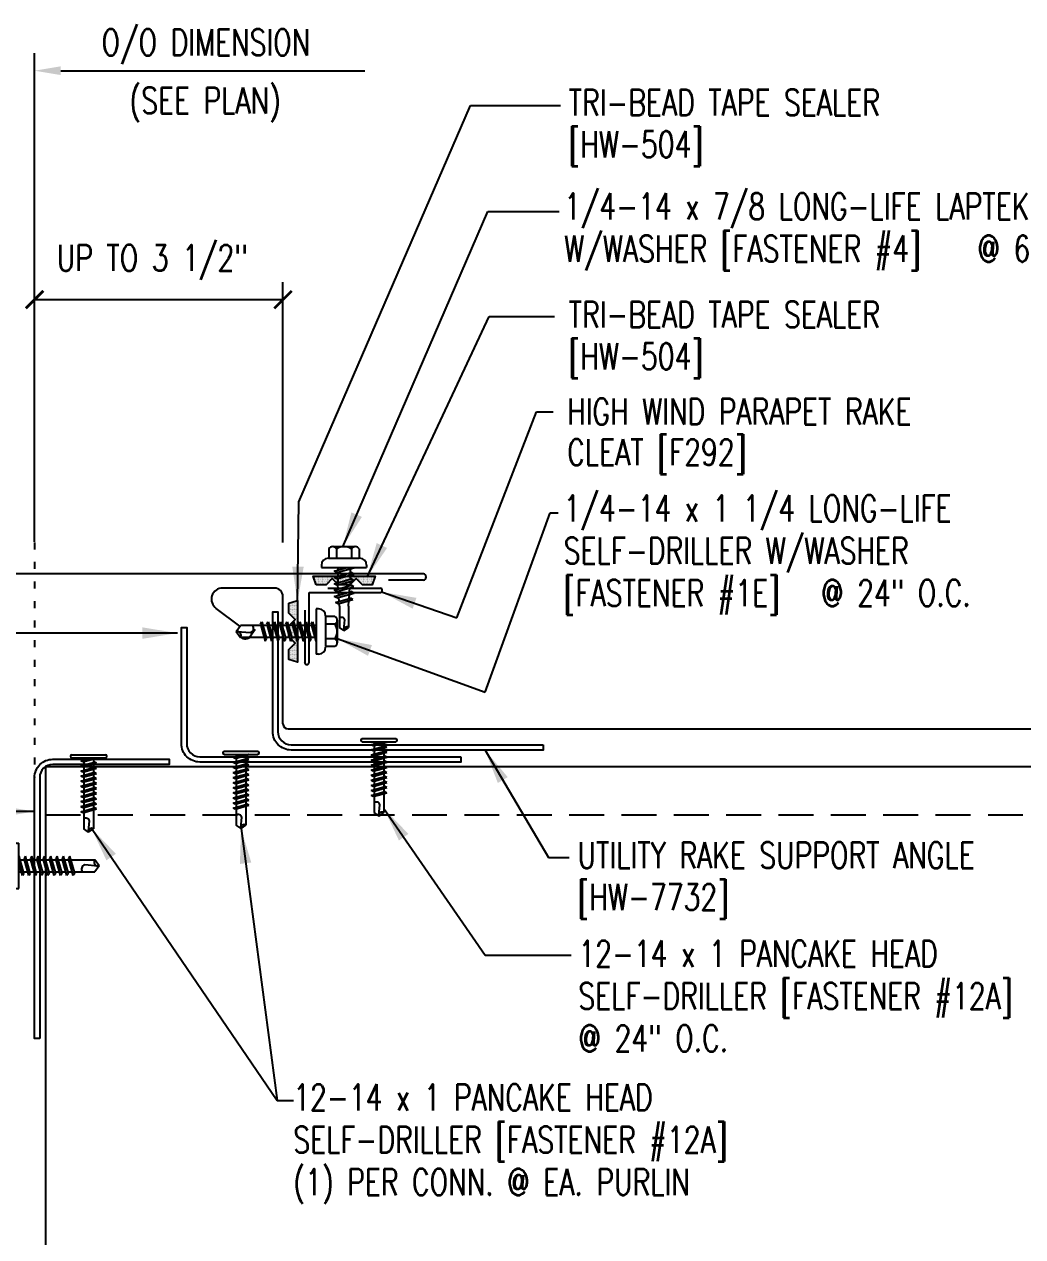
# Model space of a CAD drawing. Header units: inches. Extents: x 3.9 to 45.3, y 11.1 to 38.9.
# Drawn here: x 17.02 to 31.32, y 21.52 to 38.89 of the extents above; entities that cross this region are included whole.
import ezdxf

# ---------------------------------------------------------------- set-up
doc = ezdxf.new("R2010")
doc.units = ezdxf.units.IN
doc.header["$MEASUREMENT"] = 0
doc.linetypes.add('ACAD_ISO07W100', pattern=[3, 0, -3])
doc.linetypes.add('HIDDEN', pattern=[0.375, 0.25, -0.125])
for name, color, linetype in [('DIM', 2, 'Continuous'), ('FASTENER', 9, 'Continuous'), ('PANEL', 11, 'Continuous'), ('STLA', 10, 'Continuous'), ('TAPE', 8, 'Continuous'), ('TEXT', 2, 'Continuous'), ('TRIM', 6, 'Continuous')]:
    doc.layers.add(name, color=color, linetype=linetype)
doc.styles.add('TEXT1', font='ROMANS.shx', dxfattribs={"width": 0.75, "height": 0.375})
doc.dimstyles.new('DETAIL$7$7', dxfattribs={"dimscale": 4, "dimtxt": 0.375, "dimasz": 0.125, "dimexe": 0.0625, "dimexo": 0.125, "dimgap": 0.0625, "dimtad": 1, "dimdec": 4, "dimzin": 3, "dimdsep": 46, "dimlunit": 4, "dimtxsty": 'TEXT1', "dimblk": 'ARCHTICK', "dimcen": 0.0625, "dimclrd": 7, "dimclre": 7, "dimclrt": 2, "dimadec": 0, "dimazin": 0, "dimtfac": 0.59375, "dimtdec": 4, "dimtmove": 2, "dimatfit": 3, "dimfxl": 0, "dimfrac": 2, "dimtolj": 1, "dimtzin": 3, "dimarcsym": 0})

# ---------------------------------------------------------------- blocks, each defined once
blk = doc.blocks.new('sd5')
at = {"layer": 'FASTENER'}
for p, q in [((-0.24, 0.082), (0.24, 0.082)), ((-0.24, 0.037), (0.24, 0.037)), ((-0.111, -0.005), (0.037, 0.037)), ((-0.083, -0.021), (0.111, 0.034)), ((-0.069, 0.037), (0.069, 0.037)), ((-0.069, 0.037), (-0.069, 0.007)), ((0.069, 0.037), (0.106, 0.037)), ((0.069, 0.022), (0.069, -0.027)), ((0.111, 0.034), (0.106, 0.037)), ((-0.083, -0.021), (-0.111, -0.005)), ((-0.111, -0.078), (0.083, -0.023)), ((-0.083, -0.094), (-0.111, -0.078)), ((-0.111, -0.151), (0.083, -0.095)), ((-0.083, -0.167), (-0.111, -0.151)), ((-0.111, -0.224), (0.083, -0.168)), ((-0.083, -0.094), (0.111, -0.039)), ((-0.083, -0.167), (0.111, -0.111)), ((-0.069, -0.018), (-0.069, -0.066)), ((-0.069, -0.09), (-0.069, -0.139)), ((-0.069, -0.163), (-0.069, -0.211)), ((0.069, -0.051), (0.069, -0.099)), ((0.069, -0.124), (0.069, -0.172)), ((0.111, -0.039), (0.083, -0.023)), ((0.111, -0.111), (0.083, -0.095)), ((0.111, -0.184), (0.083, -0.168)), ((-0.083, -0.24), (-0.111, -0.224)), ((-0.111, -0.296), (0.083, -0.241)), ((-0.083, -0.312), (-0.111, -0.296)), ((-0.111, -0.369), (0.083, -0.314)), ((-0.083, -0.24), (0.111, -0.184)), ((-0.083, -0.312), (0.111, -0.257)), ((-0.083, -0.385), (0.111, -0.33)), ((-0.069, -0.236), (-0.069, -0.284)), ((-0.069, -0.308), (-0.069, -0.357)), ((0.069, -0.196), (0.069, -0.245)), ((0.069, -0.269), (0.069, -0.317)), ((0.069, -0.342), (0.069, -0.39)), ((0.111, -0.257), (0.083, -0.241)), ((0.111, -0.33), (0.083, -0.314)), ((-0.083, -0.385), (-0.111, -0.369)), ((-0.111, -0.442), (0.083, -0.386)), ((-0.083, -0.458), (-0.111, -0.442)), ((-0.111, -0.514), (0.083, -0.459)), ((-0.083, -0.53), (-0.111, -0.514)), ((-0.083, -0.458), (0.111, -0.402)), ((-0.083, -0.53), (0.111, -0.475)), ((-0.069, -0.381), (-0.069, -0.43)), ((-0.069, -0.454), (-0.069, -0.502)), ((0.069, -0.414), (0.069, -0.463)), ((0.069, -0.487), (0.069, -0.536)), ((0.111, -0.402), (0.083, -0.386)), ((0.111, -0.475), (0.083, -0.459)), ((-0.111, -0.587), (0.083, -0.532)), ((-0.083, -0.603), (-0.111, -0.587)), ((-0.111, -0.66), (0.083, -0.604)), ((-0.083, -0.676), (-0.111, -0.66)), ((-0.111, -0.733), (0.083, -0.677)), ((-0.083, -0.603), (0.111, -0.548)), ((-0.083, -0.676), (0.111, -0.62)), ((-0.083, -0.749), (0.111, -0.693)), ((-0.069, -0.527), (-0.069, -0.575)), ((-0.069, -0.599), (-0.069, -0.648)), ((-0.069, -0.672), (-0.069, -0.72)), ((0.069, -0.56), (0.069, -0.608)), ((0.069, -0.633), (0.069, -0.681)), ((0.111, -0.548), (0.083, -0.532)), ((0.111, -0.62), (0.083, -0.604)), ((0.111, -0.693), (0.083, -0.677)), ((-0.083, -0.749), (-0.111, -0.733)), ((-0.069, -0.745), (-0.069, -0.978)), ((-0.001, -1.014), (0.011, -0.865)), ((0.069, -0.705), (0.069, -0.978)), ((0, -1.027), (-0.069, -0.978)), ((0, -1.027), (0.069, -0.978))]:
    blk.add_line(p, q, dxfattribs=at)
for centre, radius, start, end in [((-0.238, 0.06), 0.0227, 94.6639, 265.3361), ((0.238, 0.06), 0.0227, 274.6639, 85.3361), ((-0.037, -0.875), 0.0492, 11.1445, 130.906), ((0.044, -1.015), 0.045, 55.4585, 194.8454)]:
    blk.add_arc(centre, radius, start, end, dxfattribs=at)
blk = doc.blocks.new('FD-F12a')
at = {"layer": 'TEXT', "style": 'TEXT1', "width": 0.75}
for s, p in [('12-14 x 1 PANCAKE HEAD', (0.0047, -0.0408)), ('SELF-DRILLER [FASTENER #12A]', (0.0047, -0.1926))]:
    blk.add_text(s, height=0.09375, dxfattribs=at).set_placement(p)
blk.add_attdef('(QUANTITY)', (0.0047, -0.3444), '', height=0.0938, dxfattribs=at)
at = {"layer": 'TEXT', "style": 'TEXT1', "flags": 1}
for tag, p in [('Color', (0.0553, -0.5192)), ('Calc', (0.0553, -0.5192)), ('Opt1', (0.0553, -0.5192)), ('Opt2', (0.0553, -0.5192)), ('Opt3', (0.0553, -0.5192)), ('Description', (0.0553, -0.5192)), ('Multiple', (0.0553, -0.5192)), ('Part', (0.0553, -0.5192)), ('Spare1', (0.0553, -0.7067)), ('Spare2', (0.0553, -0.7067)), ('Spare3', (0.0553, -0.7067)), ('Spare4', (0.0553, -0.7067)), ('Spare5', (0.0553, -0.7067)), ('Spare6', (0.0553, -0.7067)), ('Spare7', (0.0553, -0.7067)), ('Spare8', (0.0553, -0.7067)), ('Spare9', (0.0553, -0.7067)), ('Spare10', (0.0553, -0.7067))]:
    blk.add_attdef(tag, p, '', height=0.0938, dxfattribs=at)
blk = doc.blocks.new('fz2')
at = {"layer": 'FASTENER'}
for p, q in [((-0.215, 0.305), (-0.215, 0.171)), ((-0.161, 0.337), (0.161, 0.337)), ((-0.107, 0.305), (-0.107, 0.171)), ((0.107, 0.305), (0.107, 0.171)), ((0.215, 0.305), (0.215, 0.171)), ((-0.324, 0.071), (-0.324, 0.037)), ((-0.324, 0.037), (0.324, 0.037)), ((-0.224, 0.171), (0.215, 0.171)), ((-0.139, -0.016), (0.046, 0.037)), ((-0.104, -0.036), (0.139, 0.033)), ((-0.086, 0.037), (0.086, 0.037)), ((-0.086, 0.037), (-0.086, -0.001)), ((0.086, 0.037), (0.133, 0.037)), ((0.086, 0.018), (0.086, -0.042)), ((0.139, 0.033), (0.133, 0.037)), ((0.324, 0.071), (0.324, 0.037)), ((-0.104, -0.036), (-0.139, -0.016)), ((-0.139, -0.107), (0.104, -0.038)), ((-0.104, -0.127), (-0.139, -0.107)), ((-0.139, -0.198), (0.104, -0.128)), ((-0.104, -0.127), (0.139, -0.058)), ((-0.104, -0.218), (0.139, -0.149)), ((-0.086, -0.031), (-0.086, -0.092)), ((-0.086, -0.122), (-0.086, -0.183)), ((0.086, -0.073), (0.086, -0.133)), ((0.086, -0.164), (0.086, -0.224)), ((0.139, -0.058), (0.104, -0.038)), ((0.139, -0.149), (0.104, -0.128)), ((-0.104, -0.218), (-0.139, -0.198)), ((-0.139, -0.289), (0.104, -0.219)), ((-0.104, -0.309), (-0.139, -0.289)), ((-0.139, -0.38), (0.104, -0.31)), ((-0.104, -0.309), (0.139, -0.239)), ((-0.104, -0.4), (0.139, -0.33)), ((-0.086, -0.213), (-0.086, -0.274)), ((-0.086, -0.304), (-0.086, -0.364)), ((0.086, -0.255), (0.086, -0.315)), ((0.086, -0.345), (0.086, -0.406)), ((0.139, -0.239), (0.104, -0.219)), ((0.139, -0.33), (0.104, -0.31)), ((-0.104, -0.4), (-0.139, -0.38)), ((-0.139, -0.47), (0.104, -0.401)), ((-0.104, -0.491), (-0.139, -0.47)), ((-0.139, -0.561), (0.104, -0.492)), ((-0.104, -0.491), (0.139, -0.421)), ((-0.104, -0.581), (0.139, -0.512)), ((-0.086, -0.395), (-0.086, -0.455)), ((-0.086, -0.486), (-0.086, -0.546)), ((0.086, -0.436), (0.086, -0.497)), ((0.139, -0.421), (0.104, -0.401)), ((0.139, -0.512), (0.104, -0.492)), ((-0.104, -0.581), (-0.139, -0.561)), ((-0.139, -0.652), (0.104, -0.583)), ((-0.104, -0.672), (-0.139, -0.652)), ((-0.139, -0.743), (0.104, -0.674)), ((-0.104, -0.672), (0.139, -0.603)), ((-0.104, -0.763), (0.139, -0.694)), ((-0.086, -0.577), (-0.086, -0.637)), ((-0.086, -0.667), (-0.086, -0.728)), ((0.086, -0.527), (0.086, -0.588)), ((0.086, -0.618), (0.086, -0.679)), ((0.139, -0.603), (0.104, -0.583)), ((0.139, -0.694), (0.104, -0.674)), ((-0.104, -0.763), (-0.139, -0.743)), ((-0.086, -0.758), (-0.086, -1.05)), ((0.086, -0.709), (0.086, -1.05)), ((-0.002, -1.095), (0.014, -0.909)), ((0, -1.111), (-0.086, -1.05)), ((0, -1.111), (0.086, -1.05))]:
    blk.add_line(p, q, dxfattribs=at)
for centre, radius, start, end in [((-0.161, 0.274), 0.0628, 29.8754, 150.1246), ((0, 0.141), 0.196, 56.9974, 123.0026), ((0.161, 0.274), 0.0628, 29.8754, 150.1246), ((-0.224, 0.071), 0.1, 90, 180), ((0.224, 0.071), 0.1, 0, 90), ((-0.046, -0.921), 0.0615, 11.1445, 130.906), ((0.054, -1.097), 0.0563, 55.4585, 194.8454)]:
    blk.add_arc(centre, radius, start, end, dxfattribs=at)
blk = doc.blocks.new('_ArchTick')
at = {"color": 0, "linetype": 'ByBlock', "const_width": 0.15}
blk.add_lwpolyline([(-0.5, -0.5), (0.5, 0.5)], dxfattribs=at)
blk = doc.blocks.new('*X2')
at = {"color": 0}
for p, q in [((-0.434, 0.135), (-0.434, 0.135)), ((-0.434, 0.123), (-0.434, 0.123)), ((-0.422, 0.141), (-0.422, 0.141)), ((-0.422, 0.129), (-0.422, 0.129)), ((-0.422, 0.117), (-0.422, 0.117)), ((-0.422, 0.105), (-0.422, 0.105)), ((-0.422, 0.094), (-0.422, 0.094)), ((-0.422, 0.082), (-0.422, 0.082)), ((-0.41, 0.135), (-0.41, 0.135)), ((-0.41, 0.123), (-0.41, 0.123)), ((-0.41, 0.111), (-0.41, 0.111)), ((-0.41, 0.1), (-0.41, 0.1)), ((-0.41, 0.088), (-0.41, 0.088)), ((-0.41, 0.076), (-0.41, 0.076)), ((-0.41, 0.064), (-0.41, 0.064)), ((-0.41, 0.053), (-0.41, 0.053)), ((-0.41, 0.041), (-0.41, 0.041)), ((-0.398, 0.141), (-0.398, 0.141)), ((-0.398, 0.129), (-0.398, 0.129)), ((-0.398, 0.117), (-0.398, 0.117)), ((-0.398, 0.105), (-0.398, 0.105)), ((-0.398, 0.094), (-0.398, 0.094)), ((-0.398, 0.082), (-0.398, 0.082)), ((-0.398, 0.07), (-0.398, 0.07)), ((-0.398, 0.059), (-0.398, 0.059)), ((-0.398, 0.047), (-0.398, 0.047)), ((-0.398, 0.035), (-0.398, 0.035)), ((-0.398, 0.023), (-0.398, 0.023)), ((-0.387, 0.135), (-0.387, 0.135)), ((-0.387, 0.123), (-0.387, 0.123)), ((-0.387, 0.111), (-0.387, 0.111)), ((-0.387, 0.1), (-0.387, 0.1)), ((-0.387, 0.088), (-0.387, 0.088)), ((-0.387, 0.076), (-0.387, 0.076)), ((-0.387, 0.064), (-0.387, 0.064)), ((-0.387, 0.053), (-0.387, 0.053)), ((-0.387, 0.041), (-0.387, 0.041)), ((-0.387, 0.029), (-0.387, 0.029)), ((-0.375, 0.141), (-0.375, 0.141)), ((-0.375, 0.129), (-0.375, 0.129)), ((-0.375, 0.117), (-0.375, 0.117)), ((-0.375, 0.105), (-0.375, 0.105)), ((-0.375, 0.094), (-0.375, 0.094)), ((-0.375, 0.082), (-0.375, 0.082)), ((-0.375, 0.07), (-0.375, 0.07)), ((-0.375, 0.059), (-0.375, 0.059)), ((-0.375, 0.047), (-0.375, 0.047)), ((-0.375, 0.035), (-0.375, 0.035)), ((-0.375, 0.023), (-0.375, 0.023)), ((-0.363, 0.135), (-0.363, 0.135)), ((-0.363, 0.123), (-0.363, 0.123)), ((-0.363, 0.111), (-0.363, 0.111)), ((-0.363, 0.1), (-0.363, 0.1)), ((-0.363, 0.088), (-0.363, 0.088)), ((-0.363, 0.076), (-0.363, 0.076)), ((-0.363, 0.064), (-0.363, 0.064)), ((-0.363, 0.053), (-0.363, 0.053)), ((-0.363, 0.041), (-0.363, 0.041)), ((-0.363, 0.029), (-0.363, 0.029)), ((-0.352, 0.141), (-0.352, 0.141)), ((-0.352, 0.129), (-0.352, 0.129)), ((-0.352, 0.117), (-0.352, 0.117)), ((-0.352, 0.105), (-0.352, 0.105)), ((-0.352, 0.094), (-0.352, 0.094)), ((-0.352, 0.082), (-0.352, 0.082)), ((-0.352, 0.07), (-0.352, 0.07)), ((-0.352, 0.059), (-0.352, 0.059)), ((-0.352, 0.047), (-0.352, 0.047)), ((-0.352, 0.035), (-0.352, 0.035)), ((-0.352, 0.023), (-0.352, 0.023)), ((-0.34, 0.135), (-0.34, 0.135)), ((-0.34, 0.123), (-0.34, 0.123)), ((-0.34, 0.111), (-0.34, 0.111)), ((-0.34, 0.1), (-0.34, 0.1)), ((-0.34, 0.088), (-0.34, 0.088)), ((-0.34, 0.076), (-0.34, 0.076)), ((-0.34, 0.064), (-0.34, 0.064)), ((-0.34, 0.053), (-0.34, 0.053)), ((-0.34, 0.041), (-0.34, 0.041)), ((-0.34, 0.029), (-0.34, 0.029)), ((-0.328, 0.141), (-0.328, 0.141)), ((-0.328, 0.129), (-0.328, 0.129)), ((-0.328, 0.117), (-0.328, 0.117)), ((-0.328, 0.105), (-0.328, 0.105)), ((-0.328, 0.094), (-0.328, 0.094)), ((-0.328, 0.082), (-0.328, 0.082)), ((-0.328, 0.07), (-0.328, 0.07)), ((-0.328, 0.059), (-0.328, 0.059)), ((-0.328, 0.047), (-0.328, 0.047)), ((-0.328, 0.035), (-0.328, 0.035)), ((-0.328, 0.023), (-0.328, 0.023)), ((-0.316, 0.135), (-0.316, 0.135)), ((-0.316, 0.123), (-0.316, 0.123)), ((-0.316, 0.111), (-0.316, 0.111)), ((-0.316, 0.1), (-0.316, 0.1)), ((-0.316, 0.088), (-0.316, 0.088)), ((-0.316, 0.076), (-0.316, 0.076)), ((-0.316, 0.064), (-0.316, 0.064)), ((-0.316, 0.053), (-0.316, 0.053)), ((-0.316, 0.041), (-0.316, 0.041)), ((-0.316, 0.029), (-0.316, 0.029)), ((-0.305, 0.141), (-0.305, 0.141)), ((-0.305, 0.129), (-0.305, 0.129)), ((-0.305, 0.117), (-0.305, 0.117)), ((-0.305, 0.105), (-0.305, 0.105)), ((-0.305, 0.094), (-0.305, 0.094)), ((-0.305, 0.082), (-0.305, 0.082)), ((-0.305, 0.07), (-0.305, 0.07)), ((-0.305, 0.059), (-0.305, 0.059)), ((-0.305, 0.047), (-0.305, 0.047)), ((-0.305, 0.035), (-0.305, 0.035)), ((-0.305, 0.023), (-0.305, 0.023)), ((-0.293, 0.135), (-0.293, 0.135)), ((-0.293, 0.123), (-0.293, 0.123)), ((-0.293, 0.111), (-0.293, 0.111)), ((-0.293, 0.1), (-0.293, 0.1)), ((-0.293, 0.088), (-0.293, 0.088)), ((-0.293, 0.076), (-0.293, 0.076)), ((-0.293, 0.064), (-0.293, 0.064)), ((-0.293, 0.053), (-0.293, 0.053)), ((-0.293, 0.041), (-0.293, 0.041)), ((-0.293, 0.029), (-0.293, 0.029)), ((-0.281, 0.141), (-0.281, 0.141)), ((-0.281, 0.129), (-0.281, 0.129)), ((-0.281, 0.117), (-0.281, 0.117)), ((-0.281, 0.105), (-0.281, 0.105)), ((-0.281, 0.094), (-0.281, 0.094)), ((-0.281, 0.082), (-0.281, 0.082)), ((-0.281, 0.07), (-0.281, 0.07)), ((-0.281, 0.059), (-0.281, 0.059)), ((-0.281, 0.047), (-0.281, 0.047)), ((-0.281, 0.035), (-0.281, 0.035)), ((-0.281, 0.023), (-0.281, 0.023)), ((-0.27, 0.135), (-0.27, 0.135)), ((-0.27, 0.123), (-0.27, 0.123)), ((-0.27, 0.111), (-0.27, 0.111)), ((-0.27, 0.1), (-0.27, 0.1)), ((-0.27, 0.088), (-0.27, 0.088)), ((-0.27, 0.076), (-0.27, 0.076)), ((-0.27, 0.064), (-0.27, 0.064)), ((-0.27, 0.053), (-0.27, 0.053)), ((-0.27, 0.041), (-0.27, 0.041)), ((-0.27, 0.029), (-0.27, 0.029)), ((-0.258, 0.141), (-0.258, 0.141)), ((-0.258, 0.129), (-0.258, 0.129)), ((-0.258, 0.117), (-0.258, 0.117)), ((-0.258, 0.105), (-0.258, 0.105)), ((-0.258, 0.094), (-0.258, 0.094)), ((-0.258, 0.082), (-0.258, 0.082)), ((-0.258, 0.07), (-0.258, 0.07)), ((-0.258, 0.059), (-0.258, 0.059)), ((-0.258, 0.047), (-0.258, 0.047)), ((-0.258, 0.035), (-0.258, 0.035)), ((-0.258, 0.023), (-0.258, 0.023)), ((-0.246, 0.135), (-0.246, 0.135)), ((-0.246, 0.123), (-0.246, 0.123)), ((-0.246, 0.111), (-0.246, 0.111)), ((-0.246, 0.1), (-0.246, 0.1)), ((-0.246, 0.088), (-0.246, 0.088)), ((-0.246, 0.076), (-0.246, 0.076)), ((-0.246, 0.064), (-0.246, 0.064)), ((-0.246, 0.053), (-0.246, 0.053)), ((-0.246, 0.041), (-0.246, 0.041)), ((-0.234, 0.141), (-0.234, 0.141)), ((-0.234, 0.129), (-0.234, 0.129)), ((-0.234, 0.117), (-0.234, 0.117)), ((-0.234, 0.105), (-0.234, 0.105)), ((-0.234, 0.094), (-0.234, 0.094)), ((-0.234, 0.082), (-0.234, 0.082)), ((-0.234, 0.07), (-0.234, 0.07)), ((-0.234, 0.059), (-0.234, 0.059)), ((-0.234, 0.047), (-0.234, 0.047)), ((-0.223, 0.135), (-0.223, 0.135)), ((-0.223, 0.123), (-0.223, 0.123)), ((-0.223, 0.111), (-0.223, 0.111)), ((-0.223, 0.1), (-0.223, 0.1)), ((-0.223, 0.088), (-0.223, 0.088)), ((-0.223, 0.076), (-0.223, 0.076)), ((-0.223, 0.064), (-0.223, 0.064)), ((-0.211, 0.141), (-0.211, 0.141)), ((-0.211, 0.129), (-0.211, 0.129)), ((-0.211, 0.117), (-0.211, 0.117)), ((-0.211, 0.105), (-0.211, 0.105)), ((-0.211, 0.094), (-0.211, 0.094)), ((-0.211, 0.082), (-0.211, 0.082)), ((-0.211, 0.07), (-0.211, 0.07)), ((-0.199, 0.135), (-0.199, 0.135)), ((-0.199, 0.123), (-0.199, 0.123)), ((-0.199, 0.111), (-0.199, 0.111)), ((-0.199, 0.1), (-0.199, 0.1)), ((-0.199, 0.088), (-0.199, 0.088)), ((-0.188, 0.141), (-0.188, 0.141)), ((-0.188, 0.129), (-0.188, 0.129)), ((-0.188, 0.117), (-0.188, 0.117)), ((-0.188, 0.105), (-0.188, 0.105)), ((-0.188, 0.094), (-0.188, 0.094)), ((-0.176, 0.135), (-0.176, 0.135)), ((-0.176, 0.123), (-0.176, 0.123)), ((-0.176, 0.111), (-0.176, 0.111)), ((-0.164, 0.141), (-0.164, 0.141)), ((-0.164, 0.129), (-0.164, 0.129)), ((-0.164, 0.117), (-0.164, 0.117)), ((-0.164, 0.105), (-0.164, 0.105)), ((-0.152, 0.135), (-0.152, 0.135)), ((-0.152, 0.123), (-0.152, 0.123)), ((-0.152, 0.111), (-0.152, 0.111)), ((-0.152, 0.1), (-0.152, 0.1)), ((-0.141, 0.141), (-0.141, 0.141)), ((-0.141, 0.129), (-0.141, 0.129)), ((-0.141, 0.117), (-0.141, 0.117)), ((-0.141, 0.105), (-0.141, 0.105)), ((-0.141, 0.094), (-0.141, 0.094)), ((-0.141, 0.082), (-0.141, 0.082)), ((-0.129, 0.135), (-0.129, 0.135)), ((-0.129, 0.123), (-0.129, 0.123)), ((-0.129, 0.111), (-0.129, 0.111)), ((-0.129, 0.1), (-0.129, 0.1)), ((-0.129, 0.088), (-0.129, 0.088)), ((-0.129, 0.076), (-0.129, 0.076)), ((-0.117, 0.141), (-0.117, 0.141)), ((-0.117, 0.129), (-0.117, 0.129)), ((-0.117, 0.117), (-0.117, 0.117)), ((-0.117, 0.105), (-0.117, 0.105)), ((-0.117, 0.094), (-0.117, 0.094)), ((-0.117, 0.082), (-0.117, 0.082)), ((-0.117, 0.07), (-0.117, 0.07)), ((-0.117, 0.059), (-0.117, 0.059)), ((-0.105, 0.135), (-0.105, 0.135)), ((-0.105, 0.123), (-0.105, 0.123)), ((-0.105, 0.111), (-0.105, 0.111)), ((-0.105, 0.1), (-0.105, 0.1)), ((-0.105, 0.088), (-0.105, 0.088)), ((-0.105, 0.076), (-0.105, 0.076)), ((-0.105, 0.064), (-0.105, 0.064)), ((-0.105, 0.053), (-0.105, 0.053)), ((-0.094, 0.141), (-0.094, 0.141)), ((-0.094, 0.129), (-0.094, 0.129)), ((-0.094, 0.117), (-0.094, 0.117)), ((-0.094, 0.105), (-0.094, 0.105)), ((-0.094, 0.094), (-0.094, 0.094)), ((-0.094, 0.082), (-0.094, 0.082)), ((-0.094, 0.07), (-0.094, 0.07)), ((-0.094, 0.059), (-0.094, 0.059)), ((-0.094, 0.047), (-0.094, 0.047)), ((-0.094, 0.035), (-0.094, 0.035)), ((-0.082, 0.135), (-0.082, 0.135)), ((-0.082, 0.123), (-0.082, 0.123)), ((-0.082, 0.111), (-0.082, 0.111)), ((-0.082, 0.1), (-0.082, 0.1)), ((-0.082, 0.088), (-0.082, 0.088)), ((-0.082, 0.076), (-0.082, 0.076)), ((-0.082, 0.064), (-0.082, 0.064)), ((-0.082, 0.053), (-0.082, 0.053)), ((-0.082, 0.041), (-0.082, 0.041)), ((-0.082, 0.029), (-0.082, 0.029)), ((-0.07, 0.141), (-0.07, 0.141)), ((-0.07, 0.129), (-0.07, 0.129)), ((-0.07, 0.117), (-0.07, 0.117)), ((-0.07, 0.105), (-0.07, 0.105)), ((-0.07, 0.094), (-0.07, 0.094)), ((-0.07, 0.082), (-0.07, 0.082)), ((-0.07, 0.07), (-0.07, 0.07)), ((-0.07, 0.059), (-0.07, 0.059)), ((-0.07, 0.047), (-0.07, 0.047)), ((-0.07, 0.035), (-0.07, 0.035)), ((-0.07, 0.023), (-0.07, 0.023)), ((-0.059, 0.135), (-0.059, 0.135)), ((-0.059, 0.123), (-0.059, 0.123)), ((-0.059, 0.111), (-0.059, 0.111)), ((-0.059, 0.1), (-0.059, 0.1)), ((-0.059, 0.088), (-0.059, 0.088)), ((-0.059, 0.076), (-0.059, 0.076)), ((-0.059, 0.064), (-0.059, 0.064)), ((-0.059, 0.053), (-0.059, 0.053)), ((-0.059, 0.041), (-0.059, 0.041)), ((-0.059, 0.029), (-0.059, 0.029)), ((-0.047, 0.141), (-0.047, 0.141)), ((-0.047, 0.129), (-0.047, 0.129)), ((-0.047, 0.117), (-0.047, 0.117)), ((-0.047, 0.105), (-0.047, 0.105)), ((-0.047, 0.094), (-0.047, 0.094)), ((-0.047, 0.082), (-0.047, 0.082)), ((-0.047, 0.07), (-0.047, 0.07)), ((-0.047, 0.059), (-0.047, 0.059)), ((-0.047, 0.047), (-0.047, 0.047)), ((-0.047, 0.035), (-0.047, 0.035)), ((-0.047, 0.023), (-0.047, 0.023)), ((-0.035, 0.135), (-0.035, 0.135)), ((-0.035, 0.123), (-0.035, 0.123)), ((-0.035, 0.111), (-0.035, 0.111)), ((-0.035, 0.1), (-0.035, 0.1)), ((-0.035, 0.088), (-0.035, 0.088)), ((-0.035, 0.076), (-0.035, 0.076)), ((-0.035, 0.064), (-0.035, 0.064)), ((-0.035, 0.053), (-0.035, 0.053)), ((-0.035, 0.041), (-0.035, 0.041)), ((-0.035, 0.029), (-0.035, 0.029)), ((-0.023, 0.141), (-0.023, 0.141)), ((-0.023, 0.129), (-0.023, 0.129)), ((-0.023, 0.117), (-0.023, 0.117)), ((-0.023, 0.105), (-0.023, 0.105)), ((-0.023, 0.094), (-0.023, 0.094)), ((-0.023, 0.082), (-0.023, 0.082)), ((-0.023, 0.07), (-0.023, 0.07)), ((-0.023, 0.059), (-0.023, 0.059)), ((-0.023, 0.047), (-0.023, 0.047)), ((-0.023, 0.035), (-0.023, 0.035)), ((-0.023, 0.023), (-0.023, 0.023)), ((-0.012, 0.135), (-0.012, 0.135)), ((-0.012, 0.123), (-0.012, 0.123)), ((-0.012, 0.111), (-0.012, 0.111)), ((-0.012, 0.1), (-0.012, 0.1)), ((-0.012, 0.088), (-0.012, 0.088)), ((-0.012, 0.076), (-0.012, 0.076)), ((-0.012, 0.064), (-0.012, 0.064)), ((-0.012, 0.053), (-0.012, 0.053)), ((-0.012, 0.041), (-0.012, 0.041)), ((-0.012, 0.029), (-0.012, 0.029)), ((0, 0.141), (0, 0.141)), ((0, 0.129), (0, 0.129)), ((0, 0.117), (0, 0.117)), ((0, 0.105), (0, 0.105)), ((0, 0.094), (0, 0.094)), ((0, 0.082), (0, 0.082)), ((0, 0.07), (0, 0.07)), ((0, 0.059), (0, 0.059)), ((0, 0.047), (0, 0.047)), ((0, 0.035), (0, 0.035)), ((0, 0.023), (0, 0.023)), ((0.012, 0.135), (0.012, 0.135)), ((0.012, 0.123), (0.012, 0.123)), ((0.012, 0.111), (0.012, 0.111)), ((0.012, 0.1), (0.012, 0.1)), ((0.012, 0.088), (0.012, 0.088)), ((0.012, 0.076), (0.012, 0.076)), ((0.012, 0.064), (0.012, 0.064)), ((0.012, 0.053), (0.012, 0.053)), ((0.012, 0.041), (0.012, 0.041)), ((0.012, 0.029), (0.012, 0.029)), ((0.023, 0.141), (0.023, 0.141)), ((0.023, 0.129), (0.023, 0.129)), ((0.023, 0.117), (0.023, 0.117)), ((0.023, 0.105), (0.023, 0.105)), ((0.023, 0.094), (0.023, 0.094)), ((0.023, 0.082), (0.023, 0.082)), ((0.023, 0.07), (0.023, 0.07)), ((0.023, 0.059), (0.023, 0.059)), ((0.023, 0.047), (0.023, 0.047)), ((0.023, 0.035), (0.023, 0.035)), ((0.023, 0.023), (0.023, 0.023)), ((0.035, 0.135), (0.035, 0.135)), ((0.035, 0.123), (0.035, 0.123)), ((0.035, 0.111), (0.035, 0.111)), ((0.035, 0.1), (0.035, 0.1)), ((0.035, 0.088), (0.035, 0.088)), ((0.035, 0.076), (0.035, 0.076)), ((0.035, 0.064), (0.035, 0.064)), ((0.035, 0.053), (0.035, 0.053)), ((0.035, 0.041), (0.035, 0.041)), ((0.035, 0.029), (0.035, 0.029)), ((0.047, 0.141), (0.047, 0.141)), ((0.047, 0.129), (0.047, 0.129)), ((0.047, 0.117), (0.047, 0.117)), ((0.047, 0.105), (0.047, 0.105)), ((0.047, 0.094), (0.047, 0.094)), ((0.047, 0.082), (0.047, 0.082)), ((0.047, 0.07), (0.047, 0.07)), ((0.047, 0.059), (0.047, 0.059)), ((0.047, 0.047), (0.047, 0.047)), ((0.047, 0.035), (0.047, 0.035)), ((0.047, 0.023), (0.047, 0.023)), ((0.059, 0.135), (0.059, 0.135)), ((0.059, 0.123), (0.059, 0.123)), ((0.059, 0.111), (0.059, 0.111)), ((0.059, 0.1), (0.059, 0.1)), ((0.059, 0.088), (0.059, 0.088)), ((0.059, 0.076), (0.059, 0.076)), ((0.059, 0.064), (0.059, 0.064)), ((0.059, 0.053), (0.059, 0.053)), ((0.059, 0.041), (0.059, 0.041)), ((0.059, 0.029), (0.059, 0.029)), ((0.07, 0.141), (0.07, 0.141)), ((0.07, 0.129), (0.07, 0.129)), ((0.07, 0.117), (0.07, 0.117)), ((0.07, 0.105), (0.07, 0.105)), ((0.07, 0.094), (0.07, 0.094)), ((0.07, 0.082), (0.07, 0.082)), ((0.07, 0.07), (0.07, 0.07)), ((0.07, 0.059), (0.07, 0.059)), ((0.07, 0.047), (0.07, 0.047)), ((0.07, 0.035), (0.07, 0.035)), ((0.07, 0.023), (0.07, 0.023)), ((0.082, 0.135), (0.082, 0.135)), ((0.082, 0.123), (0.082, 0.123)), ((0.082, 0.111), (0.082, 0.111)), ((0.082, 0.1), (0.082, 0.1)), ((0.082, 0.088), (0.082, 0.088)), ((0.082, 0.076), (0.082, 0.076)), ((0.082, 0.064), (0.082, 0.064)), ((0.082, 0.053), (0.082, 0.053)), ((0.082, 0.041), (0.082, 0.041)), ((0.082, 0.029), (0.082, 0.029)), ((0.094, 0.141), (0.094, 0.141)), ((0.094, 0.129), (0.094, 0.129)), ((0.094, 0.117), (0.094, 0.117)), ((0.094, 0.105), (0.094, 0.105)), ((0.094, 0.094), (0.094, 0.094)), ((0.094, 0.082), (0.094, 0.082)), ((0.094, 0.07), (0.094, 0.07)), ((0.094, 0.059), (0.094, 0.059)), ((0.094, 0.047), (0.094, 0.047)), ((0.094, 0.035), (0.094, 0.035)), ((0.105, 0.135), (0.105, 0.135)), ((0.105, 0.123), (0.105, 0.123)), ((0.105, 0.111), (0.105, 0.111)), ((0.105, 0.1), (0.105, 0.1)), ((0.105, 0.088), (0.105, 0.088)), ((0.105, 0.076), (0.105, 0.076)), ((0.105, 0.064), (0.105, 0.064)), ((0.105, 0.053), (0.105, 0.053)), ((0.117, 0.141), (0.117, 0.141)), ((0.117, 0.129), (0.117, 0.129)), ((0.117, 0.117), (0.117, 0.117)), ((0.117, 0.105), (0.117, 0.105)), ((0.117, 0.094), (0.117, 0.094)), ((0.117, 0.082), (0.117, 0.082)), ((0.117, 0.07), (0.117, 0.07)), ((0.117, 0.059), (0.117, 0.059)), ((0.129, 0.135), (0.129, 0.135)), ((0.129, 0.123), (0.129, 0.123)), ((0.129, 0.111), (0.129, 0.111)), ((0.129, 0.1), (0.129, 0.1)), ((0.129, 0.088), (0.129, 0.088)), ((0.129, 0.076), (0.129, 0.076)), ((0.141, 0.141), (0.141, 0.141)), ((0.141, 0.129), (0.141, 0.129)), ((0.141, 0.117), (0.141, 0.117)), ((0.141, 0.105), (0.141, 0.105)), ((0.141, 0.094), (0.141, 0.094)), ((0.141, 0.082), (0.141, 0.082)), ((0.152, 0.135), (0.152, 0.135)), ((0.152, 0.123), (0.152, 0.123)), ((0.152, 0.111), (0.152, 0.111)), ((0.152, 0.1), (0.152, 0.1)), ((0.164, 0.141), (0.164, 0.141)), ((0.164, 0.129), (0.164, 0.129)), ((0.164, 0.117), (0.164, 0.117)), ((0.164, 0.105), (0.164, 0.105)), ((0.176, 0.135), (0.176, 0.135)), ((0.176, 0.123), (0.176, 0.123)), ((0.176, 0.111), (0.176, 0.111)), ((0.188, 0.141), (0.188, 0.141)), ((0.188, 0.129), (0.188, 0.129)), ((0.188, 0.117), (0.188, 0.117)), ((0.188, 0.105), (0.188, 0.105)), ((0.188, 0.094), (0.188, 0.094)), ((0.199, 0.135), (0.199, 0.135)), ((0.199, 0.123), (0.199, 0.123)), ((0.199, 0.111), (0.199, 0.111)), ((0.199, 0.1), (0.199, 0.1)), ((0.199, 0.088), (0.199, 0.088)), ((0.211, 0.141), (0.211, 0.141)), ((0.211, 0.129), (0.211, 0.129)), ((0.211, 0.117), (0.211, 0.117)), ((0.211, 0.105), (0.211, 0.105)), ((0.211, 0.094), (0.211, 0.094)), ((0.211, 0.082), (0.211, 0.082)), ((0.211, 0.07), (0.211, 0.07)), ((0.223, 0.135), (0.223, 0.135)), ((0.223, 0.123), (0.223, 0.123)), ((0.223, 0.111), (0.223, 0.111)), ((0.223, 0.1), (0.223, 0.1)), ((0.223, 0.088), (0.223, 0.088)), ((0.223, 0.076), (0.223, 0.076)), ((0.223, 0.064), (0.223, 0.064)), ((0.234, 0.141), (0.234, 0.141)), ((0.234, 0.129), (0.234, 0.129)), ((0.234, 0.117), (0.234, 0.117)), ((0.234, 0.105), (0.234, 0.105)), ((0.234, 0.094), (0.234, 0.094)), ((0.234, 0.082), (0.234, 0.082)), ((0.234, 0.07), (0.234, 0.07)), ((0.234, 0.059), (0.234, 0.059)), ((0.234, 0.047), (0.234, 0.047)), ((0.246, 0.135), (0.246, 0.135)), ((0.246, 0.123), (0.246, 0.123)), ((0.246, 0.111), (0.246, 0.111)), ((0.246, 0.1), (0.246, 0.1)), ((0.246, 0.088), (0.246, 0.088)), ((0.246, 0.076), (0.246, 0.076)), ((0.246, 0.064), (0.246, 0.064)), ((0.246, 0.053), (0.246, 0.053)), ((0.246, 0.041), (0.246, 0.041)), ((0.258, 0.141), (0.258, 0.141)), ((0.258, 0.129), (0.258, 0.129)), ((0.258, 0.117), (0.258, 0.117)), ((0.258, 0.105), (0.258, 0.105)), ((0.258, 0.094), (0.258, 0.094)), ((0.258, 0.082), (0.258, 0.082)), ((0.258, 0.07), (0.258, 0.07)), ((0.258, 0.059), (0.258, 0.059)), ((0.258, 0.047), (0.258, 0.047)), ((0.258, 0.035), (0.258, 0.035)), ((0.258, 0.023), (0.258, 0.023)), ((0.27, 0.135), (0.27, 0.135)), ((0.27, 0.123), (0.27, 0.123)), ((0.27, 0.111), (0.27, 0.111)), ((0.27, 0.1), (0.27, 0.1)), ((0.27, 0.088), (0.27, 0.088)), ((0.27, 0.076), (0.27, 0.076)), ((0.27, 0.064), (0.27, 0.064)), ((0.27, 0.053), (0.27, 0.053)), ((0.27, 0.041), (0.27, 0.041)), ((0.27, 0.029), (0.27, 0.029)), ((0.281, 0.141), (0.281, 0.141)), ((0.281, 0.129), (0.281, 0.129)), ((0.281, 0.117), (0.281, 0.117)), ((0.281, 0.105), (0.281, 0.105)), ((0.281, 0.094), (0.281, 0.094)), ((0.281, 0.082), (0.281, 0.082)), ((0.281, 0.07), (0.281, 0.07)), ((0.281, 0.059), (0.281, 0.059)), ((0.281, 0.047), (0.281, 0.047)), ((0.281, 0.035), (0.281, 0.035)), ((0.281, 0.023), (0.281, 0.023)), ((0.293, 0.135), (0.293, 0.135)), ((0.293, 0.123), (0.293, 0.123)), ((0.293, 0.111), (0.293, 0.111)), ((0.293, 0.1), (0.293, 0.1)), ((0.293, 0.088), (0.293, 0.088)), ((0.293, 0.076), (0.293, 0.076)), ((0.293, 0.064), (0.293, 0.064)), ((0.293, 0.053), (0.293, 0.053)), ((0.293, 0.041), (0.293, 0.041)), ((0.293, 0.029), (0.293, 0.029)), ((0.305, 0.141), (0.305, 0.141)), ((0.305, 0.129), (0.305, 0.129)), ((0.305, 0.117), (0.305, 0.117)), ((0.305, 0.105), (0.305, 0.105)), ((0.305, 0.094), (0.305, 0.094)), ((0.305, 0.082), (0.305, 0.082)), ((0.305, 0.07), (0.305, 0.07)), ((0.305, 0.059), (0.305, 0.059)), ((0.305, 0.047), (0.305, 0.047)), ((0.305, 0.035), (0.305, 0.035)), ((0.305, 0.023), (0.305, 0.023)), ((0.316, 0.135), (0.316, 0.135)), ((0.316, 0.123), (0.316, 0.123)), ((0.316, 0.111), (0.316, 0.111)), ((0.316, 0.1), (0.316, 0.1)), ((0.316, 0.088), (0.316, 0.088)), ((0.316, 0.076), (0.316, 0.076)), ((0.316, 0.064), (0.316, 0.064)), ((0.316, 0.053), (0.316, 0.053)), ((0.316, 0.041), (0.316, 0.041)), ((0.316, 0.029), (0.316, 0.029)), ((0.328, 0.141), (0.328, 0.141)), ((0.328, 0.129), (0.328, 0.129)), ((0.328, 0.117), (0.328, 0.117)), ((0.328, 0.105), (0.328, 0.105)), ((0.328, 0.094), (0.328, 0.094)), ((0.328, 0.082), (0.328, 0.082)), ((0.328, 0.07), (0.328, 0.07)), ((0.328, 0.059), (0.328, 0.059)), ((0.328, 0.047), (0.328, 0.047)), ((0.328, 0.035), (0.328, 0.035)), ((0.328, 0.023), (0.328, 0.023)), ((0.34, 0.135), (0.34, 0.135)), ((0.34, 0.123), (0.34, 0.123)), ((0.34, 0.111), (0.34, 0.111)), ((0.34, 0.1), (0.34, 0.1)), ((0.34, 0.088), (0.34, 0.088)), ((0.34, 0.076), (0.34, 0.076)), ((0.34, 0.064), (0.34, 0.064)), ((0.34, 0.053), (0.34, 0.053)), ((0.34, 0.041), (0.34, 0.041)), ((0.34, 0.029), (0.34, 0.029)), ((0.352, 0.141), (0.352, 0.141)), ((0.352, 0.129), (0.352, 0.129)), ((0.352, 0.117), (0.352, 0.117)), ((0.352, 0.105), (0.352, 0.105)), ((0.352, 0.094), (0.352, 0.094)), ((0.352, 0.082), (0.352, 0.082)), ((0.352, 0.07), (0.352, 0.07)), ((0.352, 0.059), (0.352, 0.059)), ((0.352, 0.047), (0.352, 0.047)), ((0.352, 0.035), (0.352, 0.035)), ((0.352, 0.023), (0.352, 0.023)), ((0.363, 0.135), (0.363, 0.135)), ((0.363, 0.123), (0.363, 0.123)), ((0.363, 0.111), (0.363, 0.111)), ((0.363, 0.1), (0.363, 0.1)), ((0.363, 0.088), (0.363, 0.088)), ((0.363, 0.076), (0.363, 0.076)), ((0.363, 0.064), (0.363, 0.064)), ((0.363, 0.053), (0.363, 0.053)), ((0.363, 0.041), (0.363, 0.041)), ((0.363, 0.029), (0.363, 0.029)), ((0.375, 0.141), (0.375, 0.141)), ((0.375, 0.129), (0.375, 0.129)), ((0.375, 0.117), (0.375, 0.117)), ((0.375, 0.105), (0.375, 0.105)), ((0.375, 0.094), (0.375, 0.094)), ((0.375, 0.082), (0.375, 0.082)), ((0.375, 0.07), (0.375, 0.07)), ((0.375, 0.059), (0.375, 0.059)), ((0.375, 0.047), (0.375, 0.047)), ((0.375, 0.035), (0.375, 0.035)), ((0.375, 0.023), (0.375, 0.023)), ((0.387, 0.135), (0.387, 0.135)), ((0.387, 0.123), (0.387, 0.123)), ((0.387, 0.111), (0.387, 0.111)), ((0.387, 0.1), (0.387, 0.1)), ((0.387, 0.088), (0.387, 0.088)), ((0.387, 0.076), (0.387, 0.076)), ((0.387, 0.064), (0.387, 0.064)), ((0.387, 0.053), (0.387, 0.053)), ((0.387, 0.041), (0.387, 0.041)), ((0.387, 0.029), (0.387, 0.029)), ((0.398, 0.141), (0.398, 0.141)), ((0.398, 0.129), (0.398, 0.129)), ((0.398, 0.117), (0.398, 0.117)), ((0.398, 0.105), (0.398, 0.105)), ((0.398, 0.094), (0.398, 0.094)), ((0.398, 0.082), (0.398, 0.082)), ((0.398, 0.07), (0.398, 0.07)), ((0.398, 0.059), (0.398, 0.059)), ((0.398, 0.047), (0.398, 0.047)), ((0.398, 0.035), (0.398, 0.035)), ((0.398, 0.023), (0.398, 0.023)), ((0.41, 0.135), (0.41, 0.135)), ((0.41, 0.123), (0.41, 0.123)), ((0.41, 0.111), (0.41, 0.111)), ((0.41, 0.1), (0.41, 0.1)), ((0.41, 0.088), (0.41, 0.088)), ((0.41, 0.076), (0.41, 0.076)), ((0.41, 0.064), (0.41, 0.064)), ((0.41, 0.053), (0.41, 0.053)), ((0.41, 0.041), (0.41, 0.041)), ((0.422, 0.141), (0.422, 0.141)), ((0.422, 0.129), (0.422, 0.129)), ((0.422, 0.117), (0.422, 0.117)), ((0.422, 0.105), (0.422, 0.105)), ((0.422, 0.094), (0.422, 0.094)), ((0.422, 0.082), (0.422, 0.082)), ((0.434, 0.135), (0.434, 0.135)), ((0.434, 0.123), (0.434, 0.123))]:
    blk.add_line(p, q, dxfattribs=at)
blk = doc.blocks.new('MB_DBTAP')
at = {"layer": 'TAPE', "color": 9}
blk.add_lwpolyline([(-0.403, 0.018), (-0.442, 0.141), (0.442, 0.141), (0.403, 0.018), (0.26, 0.018), (0.17, 0.109), (0.079, 0.018), (0, 0.018), (-0.079, 0.018), (-0.17, 0.109), (-0.26, 0.018)], close=True, dxfattribs=at)
at = {"layer": 'TAPE', "color": 251}
blk.add_blockref('*X2', (0, 0), dxfattribs=at)
blk = doc.blocks.new('MB_DW3')
at = {"layer": 'FASTENER'}
for p, q in [((-0.215, 0.305), (-0.215, 0.171)), ((-0.161, 0.337), (0.161, 0.337)), ((-0.107, 0.305), (-0.107, 0.171)), ((0.107, 0.305), (0.107, 0.171)), ((0.215, 0.305), (0.215, 0.171)), ((-0.324, 0.071), (-0.324, 0.037)), ((-0.324, 0.037), (0.324, 0.037)), ((-0.224, 0.171), (0.215, 0.171)), ((-0.139, -0.016), (0.046, 0.037)), ((-0.104, -0.036), (0.139, 0.033)), ((-0.086, 0.037), (0.086, 0.037)), ((-0.086, 0.037), (-0.086, -0.001)), ((0.086, 0.037), (0.133, 0.037)), ((0.086, 0.018), (0.086, -0.042)), ((0.139, 0.033), (0.133, 0.037)), ((0.324, 0.071), (0.324, 0.037)), ((-0.104, -0.036), (-0.139, -0.016)), ((-0.139, -0.107), (0.104, -0.038)), ((-0.104, -0.127), (-0.139, -0.107)), ((-0.139, -0.198), (0.104, -0.128)), ((-0.104, -0.127), (0.139, -0.058)), ((-0.104, -0.218), (0.139, -0.149)), ((-0.086, -0.031), (-0.086, -0.092)), ((-0.086, -0.122), (-0.086, -0.183)), ((0.086, -0.073), (0.086, -0.133)), ((0.086, -0.164), (0.086, -0.224)), ((0.139, -0.058), (0.104, -0.038)), ((0.139, -0.149), (0.104, -0.128)), ((-0.104, -0.218), (-0.139, -0.198)), ((-0.139, -0.289), (0.104, -0.219)), ((-0.104, -0.309), (-0.139, -0.289)), ((-0.139, -0.38), (0.104, -0.31)), ((-0.104, -0.309), (0.139, -0.239)), ((-0.104, -0.4), (0.139, -0.33)), ((-0.086, -0.213), (-0.086, -0.274)), ((-0.086, -0.304), (-0.086, -0.364)), ((0.086, -0.255), (0.086, -0.315)), ((0.086, -0.345), (0.086, -0.406)), ((0.139, -0.239), (0.104, -0.219)), ((0.139, -0.33), (0.104, -0.31)), ((-0.104, -0.4), (-0.139, -0.38)), ((-0.139, -0.47), (0.104, -0.401)), ((-0.104, -0.491), (-0.139, -0.47)), ((-0.139, -0.561), (0.104, -0.492)), ((-0.104, -0.491), (0.139, -0.421)), ((-0.104, -0.581), (0.139, -0.512)), ((-0.086, -0.395), (-0.086, -0.455)), ((-0.086, -0.486), (-0.086, -0.546)), ((0.086, -0.436), (0.086, -0.497)), ((0.139, -0.421), (0.104, -0.401)), ((0.139, -0.512), (0.104, -0.492)), ((-0.104, -0.581), (-0.139, -0.561)), ((-0.139, -0.652), (0.104, -0.583)), ((-0.104, -0.672), (-0.139, -0.652)), ((-0.139, -0.743), (0.104, -0.674)), ((-0.104, -0.672), (0.139, -0.603)), ((-0.104, -0.763), (0.139, -0.694)), ((-0.086, -0.577), (-0.086, -0.637)), ((-0.086, -0.667), (-0.086, -0.728)), ((0.086, -0.527), (0.086, -0.588)), ((0.086, -0.618), (0.086, -0.679)), ((0.139, -0.603), (0.104, -0.583)), ((0.139, -0.694), (0.104, -0.674)), ((-0.104, -0.763), (-0.139, -0.743)), ((-0.086, -0.758), (-0.086, -1.05)), ((0.086, -0.709), (0.086, -1.05)), ((-0.002, -1.095), (0.014, -0.909)), ((0, -1.111), (-0.086, -1.05)), ((0, -1.111), (0.086, -1.05))]:
    blk.add_line(p, q, dxfattribs=at)
for centre, radius, start, end in [((-0.161, 0.274), 0.0628, 29.8754, 150.1246), ((0, 0.141), 0.196, 56.9974, 123.0026), ((0.161, 0.274), 0.0628, 29.8754, 150.1246), ((-0.224, 0.071), 0.1, 90, 180), ((0.224, 0.071), 0.1, 0, 90), ((-0.046, -0.921), 0.0615, 11.1445, 130.906), ((0.054, -1.097), 0.0563, 55.4585, 194.8454)]:
    blk.add_arc(centre, radius, start, end, dxfattribs=at)
blk = doc.blocks.new('FD-F1e')
at = {"layer": 'TEXT', "style": 'TEXT1', "width": 0.75}
for s, p in [('1/4-14 x 1 1/4 LONG-LIFE', (0.0047, -0.0408)), ('SELF-DRILLER W/WASHER', (0.0047, -0.1926)), ('[FASTENER #1E]', (0.0047, -0.3444))]:
    blk.add_text(s, height=0.09375, dxfattribs=at).set_placement(p)
blk.add_attdef('(QUANTITY)', (0.9263, -0.3444), '', height=0.0938, dxfattribs=at)
at = {"layer": 'TEXT', "style": 'TEXT1', "flags": 1}
for tag, p in [('Color', (0.0245, -0.5337)), ('Calc', (0.0245, -0.5337)), ('Opt1', (0.0245, -0.5337)), ('Opt2', (0.0245, -0.5337)), ('Opt3', (0.0245, -0.5337)), ('Description', (0.0245, -0.5337)), ('Multiple', (0.0245, -0.5337)), ('Part', (0.0245, -0.5337)), ('Spare1', (0.0245, -0.7212)), ('Spare2', (0.0245, -0.7212)), ('Spare3', (0.0245, -0.7212)), ('Spare4', (0.0245, -0.7212)), ('Spare5', (0.0245, -0.7212)), ('Spare6', (0.0245, -0.7212)), ('Spare7', (0.0245, -0.7212)), ('Spare8', (0.0245, -0.7212)), ('Spare9', (0.0245, -0.7212)), ('Spare10', (0.0245, -0.7212))]:
    blk.add_attdef(tag, p, '', height=0.0938, dxfattribs=at)
blk = doc.blocks.new('fz5')
at = {"layer": 'FASTENER'}
for p, q in [((-0.217, 0.305), (-0.217, 0.171)), ((-0.163, 0.337), (0.159, 0.337)), ((-0.108, 0.305), (-0.108, 0.171)), ((0.105, 0.305), (0.105, 0.171)), ((0.214, 0.305), (0.214, 0.171)), ((-0.326, 0.071), (-0.326, 0.037)), ((-0.326, 0.037), (0.322, 0.037)), ((-0.226, 0.171), (0.214, 0.171)), ((-0.141, -0.014), (0.037, 0.037)), ((-0.105, -0.034), (0.137, 0.035)), ((-0.088, 0.037), (-0.088, 0.001)), ((-0.088, 0.037), (0.085, 0.037)), ((0.085, 0.037), (0.134, 0.037)), ((0.085, 0.02), (0.085, -0.041)), ((0.137, 0.035), (0.134, 0.037)), ((0.322, 0.071), (0.322, 0.037)), ((-0.105, -0.034), (-0.141, -0.014)), ((-0.141, -0.105), (0.102, -0.036)), ((-0.105, -0.125), (-0.141, -0.105)), ((-0.141, -0.196), (0.102, -0.127)), ((-0.105, -0.125), (0.137, -0.056)), ((-0.105, -0.216), (0.137, -0.147)), ((-0.088, -0.029), (-0.088, -0.09)), ((-0.088, -0.12), (-0.088, -0.181)), ((0.085, -0.071), (0.085, -0.131)), ((0.085, -0.162), (0.085, -0.211)), ((0.137, -0.056), (0.102, -0.036)), ((0.137, -0.147), (0.102, -0.127)), ((-0.105, -0.216), (-0.141, -0.196)), ((-0.141, -0.287), (0.102, -0.217)), ((-0.105, -0.307), (-0.141, -0.287)), ((-0.141, -0.378), (0.102, -0.308)), ((-0.105, -0.307), (0.137, -0.238)), ((-0.105, -0.398), (0.137, -0.328)), ((-0.084, -0.27), (-0.088, -0.211)), ((-0.078, -0.36), (-0.082, -0.3)), ((0.071, -0.408), (0.075, -0.346)), ((0.077, -0.315), (0.082, -0.253)), ((0.084, -0.223), (0.085, -0.211)), ((0.137, -0.238), (0.102, -0.217)), ((0.137, -0.328), (0.102, -0.308)), ((-0.105, -0.398), (-0.141, -0.378)), ((-0.122, -0.463), (0.089, -0.403)), ((-0.086, -0.483), (-0.122, -0.463)), ((-0.086, -0.483), (0.124, -0.423)), ((-0.071, -0.449), (-0.075, -0.389)), ((-0.066, -0.516), (-0.069, -0.478)), ((-0.066, -0.516), (-0.066, -0.82)), ((0.063, -0.515), (0.068, -0.439)), ((0.063, -0.516), (0.063, -0.82)), ((0.124, -0.423), (0.089, -0.403)), ((-0.002, -0.866), (-0.066, -0.82)), ((-0.003, -0.854), (0.009, -0.714)), ((-0.002, -0.866), (0.063, -0.82))]:
    blk.add_line(p, q, dxfattribs=at)
for centre, radius, start, end in [((-0.163, 0.274), 0.0628, 29.8754, 150.1246), ((-0.002, 0.141), 0.196, 56.9974, 123.0026), ((0.159, 0.274), 0.0628, 29.8754, 150.1246), ((-0.226, 0.071), 0.1, 90, 180), ((0.222, 0.071), 0.1, 0, 90), ((0.073, -0.516), 0.01, 175.9484, 180), ((-0.036, -0.723), 0.0461, 11.1445, 130.906), ((0.039, -0.855), 0.0422, 55.4585, 194.8454)]:
    blk.add_arc(centre, radius, start, end, dxfattribs=at)
blk = doc.blocks.new('FD-F4')
at = {"layer": 'TEXT', "style": 'TEXT1', "width": 0.75}
for s, p in [('1/4-14 x 7/8 LONG-LIFE LAPTEK', (0.0047, -0.0408)), ('W/WASHER [FASTENER #4]', (0.0047, -0.1926))]:
    blk.add_text(s, height=0.09375, dxfattribs=at).set_placement(p)
blk.add_attdef('(QUANTITY)', (1.4847, -0.1926), '', height=0.0938, dxfattribs=at)
at = {"layer": 'TEXT', "style": 'TEXT1', "flags": 1}
for tag, p in [('Color', (0.0624, -0.4349)), ('Calc', (0.0624, -0.4349)), ('Opt1', (0.0624, -0.4349)), ('Opt2', (0.0624, -0.4349)), ('Opt3', (0.0624, -0.4349)), ('Description', (0.0624, -0.4349)), ('Multiple', (0.0624, -0.4349)), ('Part', (0.0624, -0.4349)), ('Spare1', (0.0624, -0.6224)), ('Spare2', (0.0624, -0.6224)), ('Spare3', (0.0624, -0.6224)), ('Spare4', (0.0624, -0.6224)), ('Spare5', (0.0624, -0.6224)), ('Spare6', (0.0624, -0.6224)), ('Spare7', (0.0624, -0.6224)), ('Spare8', (0.0624, -0.6224)), ('Spare9', (0.0624, -0.6224)), ('Spare10', (0.0624, -0.6224))]:
    blk.add_attdef(tag, p, '', height=0.0938, dxfattribs=at)
blk = doc.blocks.new('A$C73860403')
at = {"layer": 'TRIM'}
for p, q in [((-0.547, -0.775), (-0.547, 0.225)), ((-0.547, 0.225), (0.475, 0.225)), ((-0.275, 0.288), (0.475, 0.288)), ((-0.609, -0.025), (-0.609, -0.775))]:
    blk.add_line(p, q, dxfattribs=at)
for centre, radius, start, end in [((0.47, 0.257), 0.0317, 279.6579, 80.3421), ((-0.578, -0.775), 0.0312, 180, 0)]:
    blk.add_arc(centre, radius, start, end, dxfattribs=at)

msp = doc.modelspace()

# ---------------------------------------------------------------- linework, layer by layer
for p, q in [((23.409, 37.729), (24.7, 37.729)), ((24.356, 33.34), (24.596, 33.34)), ((24.551, 31.891), (24.666, 31.891))]:
    msp.add_line(p, q)
at = {"color": 7}
for p, q in [((17.167, 31.969), (17.167, 35.197)), ((20.725, 31.468), (20.725, 35.197)), ((17.167, 34.947), (20.725, 34.947))]:
    msp.add_line(p, q, dxfattribs=at)
at = {"layer": 'DIM', "color": 7}
for p, q in [((17.167, 31.479), (17.167, 38.476)), ((17.542, 38.226), (21.897, 38.226))]:
    msp.add_line(p, q, dxfattribs=at)
msp.add_solid([(17.542, 38.289), (17.542, 38.164), (17.167, 38.226)], dxfattribs=at)
at = {"layer": 'PANEL'}
for p, q in [((20.605, 30.815), (19.862, 30.815)), ((20.725, 28.871), (20.725, 30.696)), ((20.108, 30.267), (19.77, 30.522)), ((20.329, 30.223), (20.246, 30.106)), ((36.641, 28.796), (20.799, 28.796))]:
    msp.add_line(p, q, dxfattribs=at)
for centre, radius, start, end in [((19.862, 30.655), 0.161, 90, 235.3071), ((20.605, 30.695), 0.12, 0, 90), ((20.187, 30.188), 0.1, 217.5592, 305.985), ((20.8, 28.872), 0.0752, 180.5062, 269.4936)]:
    msp.add_arc(centre, radius, start, end, dxfattribs=at)
at = {"layer": 'STLA', "linetype": 'HIDDEN', "ltscale": 2}
msp.add_line((17.324, 27.565), (42.732, 27.565), dxfattribs=at)
at = {"layer": 'STLA'}
for points in [[(24.454, 28.57), (24.454, 28.495), (20.841, 28.495, -0.414214), (20.579, 28.757), (20.579, 30.473), (20.653, 30.473), (20.653, 28.757, 0.414214), (20.841, 28.57)], [(23.271, 28.398), (23.271, 28.323), (19.533, 28.323, -0.414214), (19.271, 28.585), (19.271, 30.25), (19.346, 30.25), (19.346, 28.585, 0.414214), (19.533, 28.398)], [(17.241, 24.363), (17.167, 24.363), (17.167, 28.101, -0.414214), (17.429, 28.363), (19.093, 28.363), (19.093, 28.288), (17.429, 28.288, 0.414214), (17.241, 28.101)]]:
    msp.add_lwpolyline(points, format="xyb", close=True, dxfattribs=at)
for points in [[(17.324, 28.254), (17.324, 20.254)], [(42.732, 28.254), (17.324, 28.254)]]:
    msp.add_lwpolyline(points, dxfattribs=at)
at = {"layer": 'TEXT', "linetype": 'ACAD_ISO07W100', "ltscale": 0.06}
msp.add_line((17.167, 31.469), (17.167, 28.101), dxfattribs=at)
at = {"layer": 'TRIM'}
for p, q in [((22.737, 31.02), (13.684, 31.02)), ((22.737, 30.927), (22.237, 30.927))]:
    msp.add_line(p, q, dxfattribs=at)
msp.add_arc((22.726, 30.973), 0.0483, 283.8554, 76.1446, dxfattribs=at)

# ---------------------------------------------------------------- block references
at = {"color": 7, "xscale": 0.25, "yscale": 0.25, "zscale": 0.25, "rotation": 180}
msp.add_blockref('_ArchTick', (17.167, 34.947), dxfattribs=at)
at = {"color": 7, "xscale": 0.25, "yscale": 0.25, "zscale": 0.25}
msp.add_blockref('_ArchTick', (20.725, 34.947), dxfattribs=at)
at = {"layer": 'FASTENER'}
for name, p in [('fz5', (21.601, 31.072)), ('sd5', (22.101, 28.576)), ('sd5', (17.941, 28.345)), ('sd5', (20.124, 28.396))]:
    msp.add_blockref(name, p, dxfattribs=at)
for name, p, rotation in [('MB_DW3', (21.165, 30.193), 270), ('fz2', (16.979, 26.835), 90)]:
    msp.add_blockref(name, p, dxfattribs=dict(at, rotation=rotation))
at = {"layer": 'TAPE'}
msp.add_blockref('MB_DBTAP', (21.602, 30.843), dxfattribs=at)
at = {"layer": 'TAPE', "rotation": 269.9999999999995}
msp.add_blockref('MB_DBTAP', (20.792, 30.197), dxfattribs=at)
at = {"layer": 'TEXT', "xscale": 4, "yscale": 4, "zscale": 4}
for name, p, values in [('FD-F4', (24.732, 36.26), {'(QUANTITY)': '@ 6" O.C.'}), ('FD-F1e', (24.726, 31.934), {'(QUANTITY)': '@ 24" O.C.'}), ('FD-F12a', (24.937, 25.554), {'(QUANTITY)': '@ 24" O.C.'}), ('FD-F12a', (20.853, 23.496), {'(QUANTITY)': '(1) PER CONN. @ EA. PURLIN'})]:
    msp.add_blockref(name, p, dxfattribs=at).add_auto_attribs(values)
at = {"layer": 'TRIM'}
msp.add_blockref('A$C73860403', (21.645, 30.525), dxfattribs=at)

# ---------------------------------------------------------------- texts
at = {"color": 2, "style": 'TEXT1', "width": 0.75}
msp.add_text('UP TO 3 1/2"', height=0.375, dxfattribs=at).set_placement((17.484, 35.357))
at = {"layer": 'TEXT', "style": 'TEXT1', "width": 0.75}
for s, p in [('TRI-BEAD TAPE SEALER', (24.815, 37.583)), ('[HW-504]', (24.815, 36.983)), ('TRI-BEAD TAPE SEALER', (24.815, 34.547)), ('[HW-504]', (24.815, 33.947)), ('HIGH WIND PARAPET RAKE', (24.796, 33.156)), ('CLEAT [F292]', (24.796, 32.574)), ('UTILITY RAKE SUPPORT ANGLE', (24.944, 26.801)), ('[HW-7732]', (24.944, 26.201))]:
    msp.add_text(s, height=0.375, dxfattribs=at).set_placement(p)
at = {"layer": 'TRIM', "color": 2, "style": 'TEXT1', "width": 0.75}
for s, p in [('O/O DIMENSION', (18.126, 38.445)), ('(SEE PLAN)', (18.525, 37.612))]:
    msp.add_text(s, height=0.375, dxfattribs=at).set_placement(p)

# ---------------------------------------------------------------- leaders
for points in [[(20.933, 30.622), (20.953, 32.05), (23.409, 37.729)], [(21.582, 31.408), (23.66, 36.207), (24.681, 36.207)], [(21.93, 30.972), (23.679, 34.703), (24.616, 34.703)], [(22.137, 30.76), (23.215, 30.388), (24.356, 33.34)], [(21.501, 30.092), (23.623, 29.322), (24.551, 31.891)], [(19.212, 30.17), (12.17, 30.17), (9.261, 30.17)], [(23.619, 28.495), (24.53, 26.957), (24.825, 26.957)], [(17.169, 27.615), (12.17, 27.615), (9.261, 27.615)], [(22.17, 27.658), (23.619, 25.556), (24.853, 25.556)], [(17.982, 27.374), (20.642, 23.476), (20.876, 23.476)], [(20.124, 27.369), (20.642, 23.476), (20.876, 23.476)]]:
    msp.add_leader(points, dimstyle='DETAIL$7$7')

doc.saveas('drawing.dxf')
